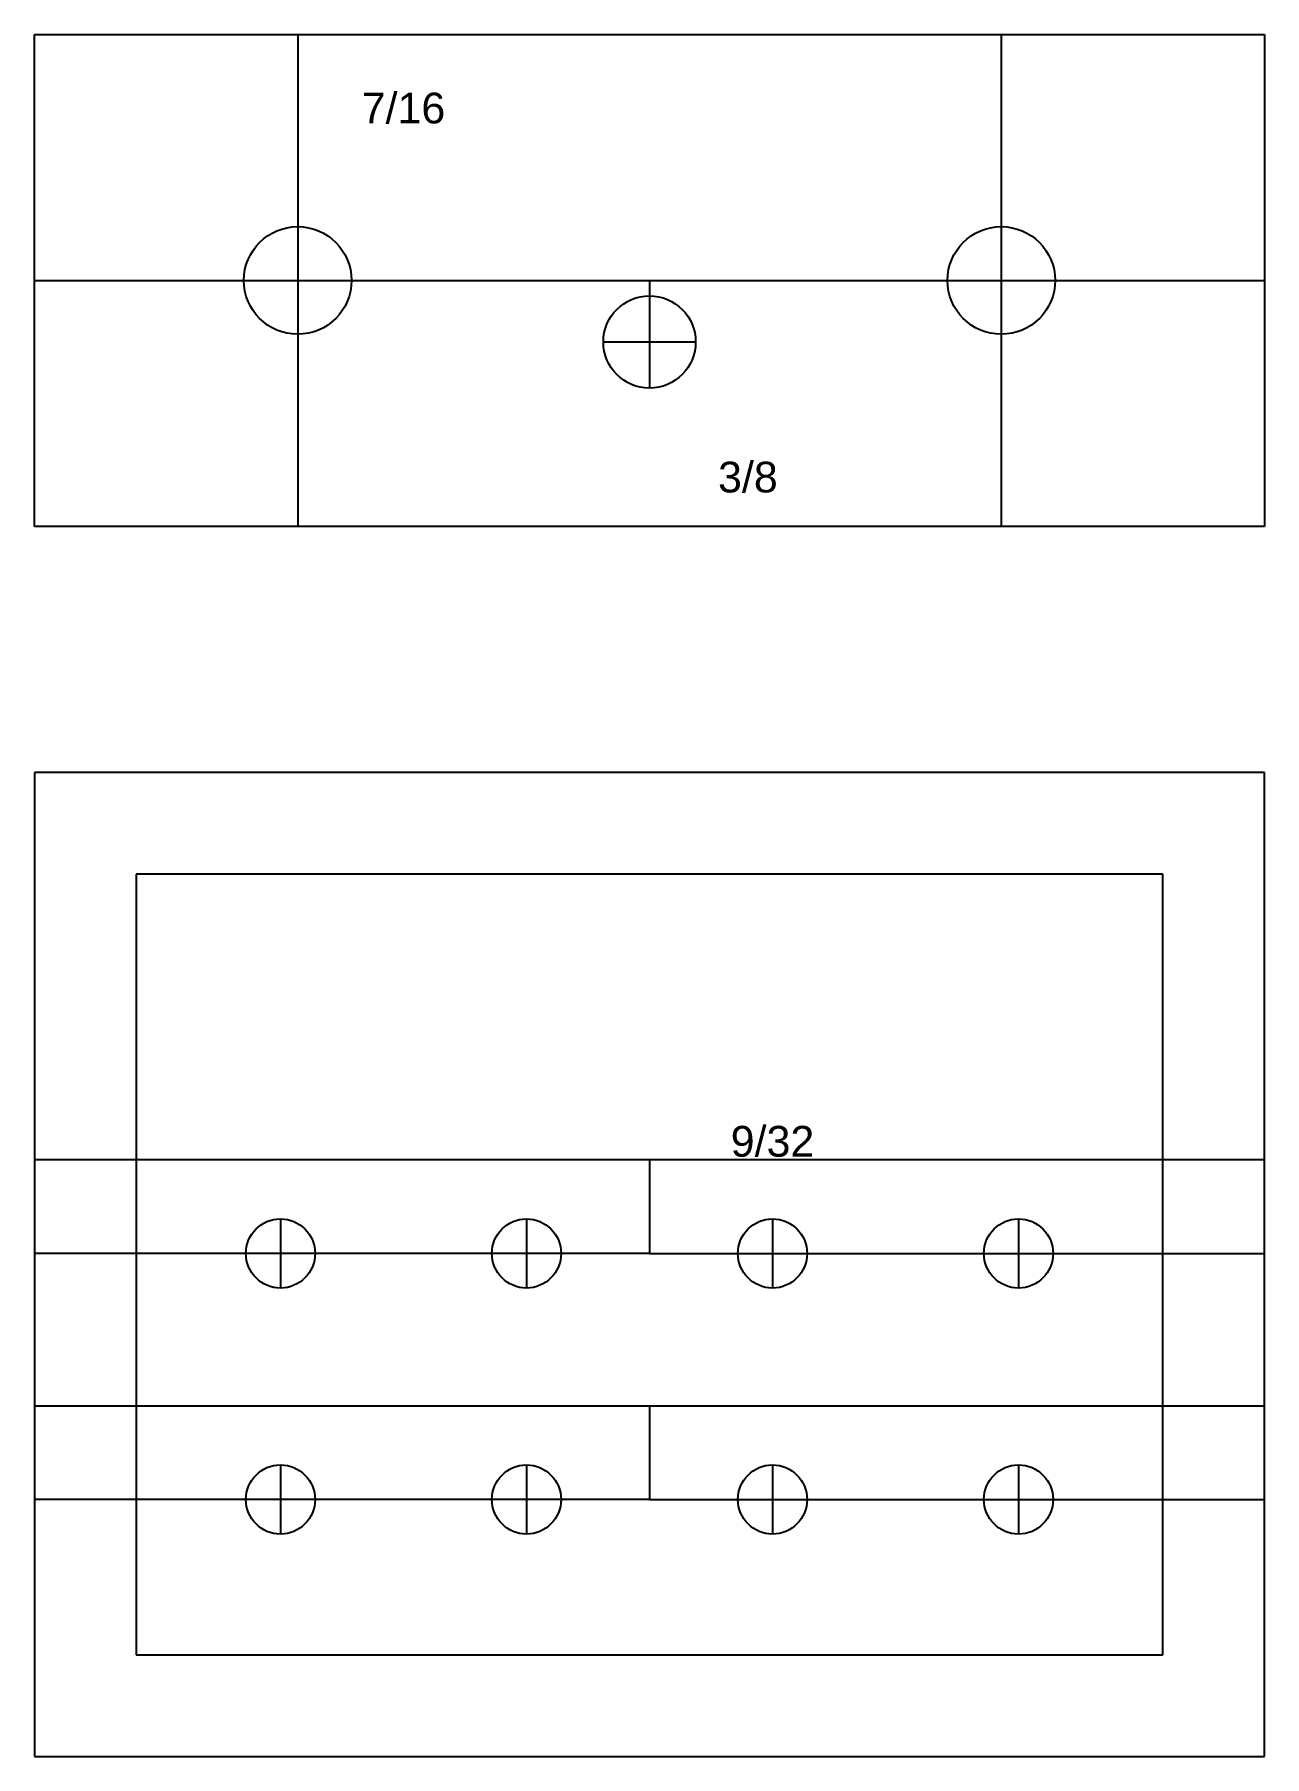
# Model space of a CAD drawing. Header units: inches. Extents: x 0 to 5, y 0 to 7.
import ezdxf

# ---------------------------------------------------------------- set-up
doc = ezdxf.new("R2010")
doc.units = ezdxf.units.IN
doc.header["$MEASUREMENT"] = 0
doc.layers.get('0').update_dxf_attribs({"color": 3, "lineweight": 25, "true_color": 0x00ff00})
doc.layers.add('Holes', color=5, linetype='Continuous', lineweight=25, true_color=0x0000ff)
doc.layers.add('InnerEdge', color=1, linetype='Continuous', lineweight=25, true_color=0xff0000)
doc.styles.add('textstyle0', font='')
doc.styles.add('textstyle1', font='')
doc.styles.add('textstyle2', font='')
doc.styles.get('textstyle0').set_extended_font_data('Arial')
doc.styles.get('textstyle1').set_extended_font_data('Arial')
doc.styles.get('textstyle2').set_extended_font_data('Arial')

msp = doc.modelspace()

# ---------------------------------------------------------------- linework, layer by layer
for p, q in [((0, 7), (5, 7)), ((0, 5), (0, 7)), ((5, 7), (5, 5)), ((5, 5), (0, 5)), ((5, 4), (0, 4)), ((0, 4), (0, 0)), ((5, 0), (5, 4)), ((5, 2.425), (0, 2.425)), ((2.5, 2.425), (2.5, 2.045)), ((0, 1.425), (5, 1.425)), ((2.5, 1.425), (2.5, 1.045)), ((0, 0), (5, 0))]:
    msp.add_line(p, q)
at = {"layer": 'Holes'}
for p, q in [((1.07, 7), (1.07, 5)), ((3.93, 7), (3.93, 5)), ((0, 6), (5, 6)), ((2.5, 6), (2.5, 5.75)), ((2.3125, 5.75), (2.6875, 5.75)), ((2.5, 5.75), (2.5, 5.5625)), ((1, 2.185625), (1, 1.904375)), ((2, 2.185625), (2, 1.904375)), ((3, 2.185625), (3, 1.904375)), ((4, 2.185625), (4, 1.904375)), ((2.5, 2.045), (0, 2.045)), ((2.5, 2.045), (5, 2.045)), ((1, 1.185625), (1, 0.904375)), ((2, 1.185625), (2, 0.904375)), ((3, 1.185625), (3, 0.904375)), ((4, 1.185625), (4, 0.904375)), ((2.5, 1.045), (0, 1.045)), ((2.5, 1.045), (5, 1.045))]:
    msp.add_line(p, q, dxfattribs=at)
for centre, radius in [((1.07, 6), 0.21875), ((3.93, 6), 0.21875), ((2.5, 5.75), 0.1875), ((1, 2.045), 0.140625), ((2, 2.045), 0.140625), ((3, 2.045), 0.140625), ((4, 2.045), 0.140625), ((1, 1.045), 0.140625), ((2, 1.045), 0.140625), ((3, 1.045), 0.140625), ((4, 1.045), 0.140625)]:
    msp.add_circle(centre, radius, dxfattribs=at)
at = {"layer": 'InnerEdge'}
for p, q in [((4.5866, 3.5866), (0.4134, 3.5866)), ((0.4134, 3.5866), (0.4134, 0.4134)), ((4.5866, 0.4134), (4.5866, 3.5866)), ((0.4134, 0.4134), (4.5866, 0.4134))]:
    msp.add_line(p, q, dxfattribs=at)

# ---------------------------------------------------------------- texts
at = {"layer": 'Holes', "char_height": 1, "attachment_point": 5}
for s, insert, style in [('\\H0.125;7/16', (1.5, 6.7), 'textstyle0'), ('\\H0.125;3/8', (2.9, 5.2), 'textstyle1'), ('\\H0.125;9/32', (3, 2.5), 'textstyle2')]:
    msp.add_mtext(s, dxfattribs=dict(at, insert=insert, style=style))

doc.saveas('drawing.dxf')
